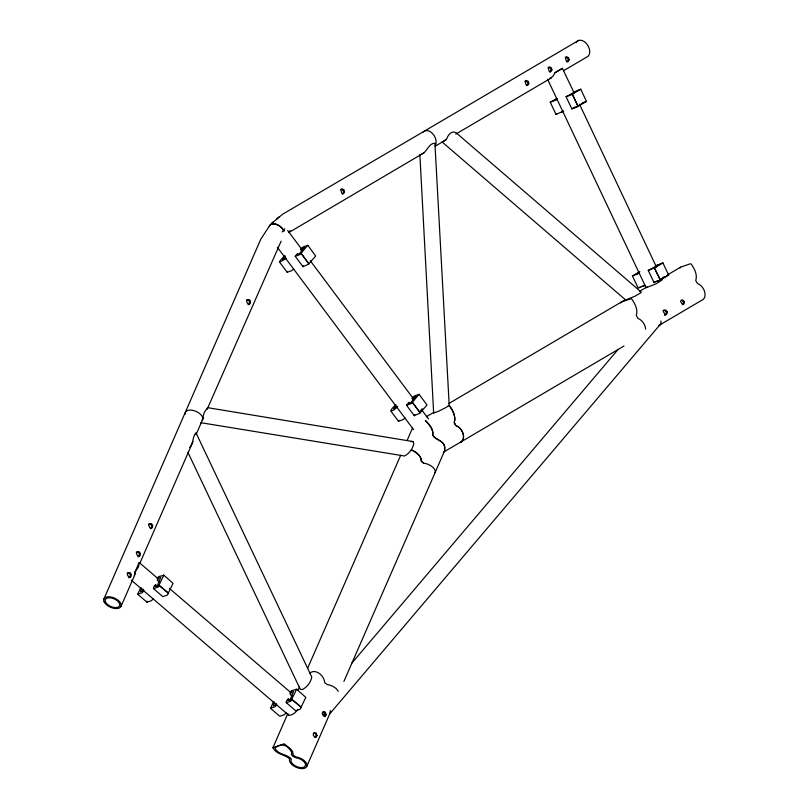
<?xml version="1.0" encoding="UTF-8"?>
<svg xmlns="http://www.w3.org/2000/svg" width="809" height="809" viewBox="0 0 809 809"><rect width="100%" height="100%" fill="white"/><g stroke="black" fill="none" stroke-linecap="round" stroke-linejoin="round"><path stroke-width="1.21" d="M134.334 575.573L134.972 572.074L138.956 562.902L139.775 562.993L157.907 578.546M444.616 450.744L444.768 447.246C443.828 440.217 435.596 440.217 432.694 435.141C433.816 429.326 428.992 424.26 425.312 420.427C428.962 424.3 433.806 429.306 432.704 435.131C435.586 440.238 443.757 440.278 444.768 447.246L444.657 450.694L343.896 681.471M301.211 253.197L299.906 254.602L295.204 256.261L302.991 266.687L308.977 263.946L300.999 253.247L307.794 245.309L303.092 246.967L301.322 248.434L300.806 249.718L302.384 251.66M412.519 402.184L411.215 403.6L406.512 405.248L414.299 415.684L420.276 412.934L412.297 402.235L419.102 394.307L414.39 395.955L412.63 397.421L412.115 398.716L413.692 400.647M443.413 452.18L460.311 442.301A9.324 6.29 59.5 0 0 463.193 434.029A9.324 6.29 59.5 0 0 455.932 425.574L454.203 422.561C456.215 416.837 452.878 410.739 449.753 406.138L448.641 405.885M454.668 420.852C455.416 415.593 452.646 410.305 449.753 406.138M308.998 263.623L315.692 256.028L307.794 245.309M420.306 412.62L427 405.016L419.102 394.307M683.029 304.255L683.453 302.111L682.068 300.442M143.911 590.509L142.414 592.582L137.712 594.241L140.837 587.526M153.204 598.498L151.708 600.571L147.005 602.22L137.712 594.241M295.204 256.261L297.651 253.45L297.176 254.602L299.532 253.611L304.639 247.392L300.968 249.759M302.991 266.687L303.264 265.746M276.698 704.568L275.202 706.641L270.499 708.29L273.624 701.585M285.992 712.547L284.495 714.62L279.793 716.278L270.499 708.29M406.512 405.248L408.949 402.437L408.484 403.59L410.841 402.599L415.947 396.38L412.277 398.756M414.299 415.684L414.784 414.532M397.664 406.411C392.223 412.823 387.147 412.044 395.975 404.783M141.838 588.133L140.473 591.743L142.384 591.076L143.385 589.265M147.026 601.198L147.005 602.22M274.625 702.192L273.26 705.802L275.171 705.124L276.172 703.324M407.139 440.399L412.61 427.83M103.936 598.953L260.761 239.272L269.296 226.156A9.324 5.845 40.5 0 1 276.334 224.336A9.324 5.835 40.2 0 1 284.141 231.152A9.324 5.845 40.5 0 0 276.334 224.336A9.324 5.835 40.2 0 0 269.296 226.156M121.037 606.396L135.629 572.974M139.654 563.752L193.017 441.593M196.031 434.676L203.585 417.393M272.916 747.718L284.111 743.774L290.492 748.8L292.757 751.773L293.06 754.918L295.669 756.88A9.324 4.996 23.6 0 1 306.935 764.647A9.324 4.996 23.6 0 1 297.752 767.883A9.324 4.996 23.6 0 1 289.673 758.994C285.203 754.484 276.253 754.534 272.916 747.718L287.448 714.448M297.975 690.35L299.482 686.902M307.521 668.517L400.698 455.245M315.247 737.586L315.985 735.907L315.561 733.743L313.771 732.924M324.409 716.754L325.167 715.014L324.733 712.78L322.882 711.94M306.773 766.447L330.83 711.364M207.124 409.324L281.117 241.193M421.671 154.114C427.223 151.95 428.649 143.163 434.908 143.233L449.187 405.046L446.629 407.17L438.872 411.124L433.654 412.964L433.927 412.347M574.117 92.843L562.417 68.381L555.045 72.689L553.144 76.026L549.786 78.695M342.48 194.079L343.522 192.38L343.34 190.702L341.145 189.215M526.77 85.683L527.812 83.994L527.64 82.306L525.435 80.819M549.867 72.102L550.909 70.403L550.737 68.725L548.532 67.238M567.069 61.99L568.11 60.291L567.928 58.612L565.734 57.126M284.808 228.765L282.199 231.95M202.129 420.215L204.212 412.489L207.61 407.665L413.035 441.572L413.783 443.554C412.823 448.813 409.233 453.525 404.51 456.003L200.652 422.662M285.971 258.526C276.536 264.331 279.348 261.267 284.677 255.786M293.768 268.952L291.877 270.6L287.165 272.259L279.378 261.823M405.066 417.95L403.175 419.588L398.473 421.246L390.686 410.82M620.604 302.981L621.191 302.131L630.696 298.794L631.799 299.037C634.923 303.638 638.261 309.736 636.279 315.449L637.988 318.483A9.324 6.29 59.5 0 1 645.612 329.162M680.056 268.001L680.642 267.152L690.148 263.815L691.26 264.068C694.385 268.659 697.712 274.757 695.73 280.47L697.439 283.504A9.324 6.29 59.5 0 1 704.7 291.958A9.324 6.29 59.5 0 1 701.858 300.2L658.617 325.643M572.256 94.299L578.132 106.303L576.534 107.203L571.832 108.861L566.078 96.706C576.18 91.781 569.485 93.601 580.741 89.212L586.495 101.479L577.929 106.363L572.388 94.147M654.562 267.83L648.252 270.388L654.006 282.543L660.306 279.985L654.35 267.89L660.306 279.985M189.71 447.417C193.553 443.433 192.33 436.809 195.94 432.724L311.778 677.032C310.818 682.29 307.238 687.003 302.515 689.48L300.331 689.43L187.9 452.302M285.425 256.14L282.533 259.75L285.81 257.677M287.448 271.511L287.165 272.259M395.995 405.997L393.831 408.747L397.118 406.664M398.756 420.508L398.473 421.246M420.104 411.296L422.318 408.687M351.753 663.238L617.975 349.559M660.68 323.924L329.951 713.619A8.11 5.076 40.3 0 0 330.143 710.656M157.512 580.245L158.837 578.071L160.748 577.404L157.411 585.534L155.126 586.596L155.197 585.008L153.467 587.364L153.538 588.669L162.831 596.658L167.534 594.999L168.454 593.179L158.938 585.231L163.752 575.33L158.807 576.564C156.653 578.03 156.764 580.943 159.373 581.833M290.3 694.294L291.624 692.13L293.536 691.452L290.198 699.593L287.913 700.645L287.984 699.067L286.255 701.423L286.325 702.728L295.619 710.706L300.321 709.058L301.241 707.238L291.725 699.289L296.529 689.389L291.594 690.613C289.44 692.079 289.551 695.002 292.16 695.892M654.35 267.89L662.915 262.895L656.17 265.574L655.31 266.272L659.456 264.462L648.252 270.388M660.104 280.056L668.669 275.171L662.915 262.895M134.972 572.074L138.572 566.917L138.956 562.902M297.975 709.624L294.638 713.042L291.22 715.065L288.641 715.146L131.27 580.114M571.832 108.861L574.896 107.081M654.006 282.543L654.794 281.916M273.533 221.727L271.217 223.78L282.685 214.173L424.988 130.785M276.486 219.128L278.883 216.994M563.61 111.055L556.005 114.423L550.241 102.156L556.562 98.627M443.605 141.272L446.851 138.632C447.964 135.315 450.33 131.847 454.193 131.958L456.468 133.07L641.213 292.089L640.94 292.706L634.984 296.205L625.691 299.997L441.896 141.797M248.11 304.801L249.293 303.871L249.475 301.676L248.312 299.927L246.33 300.078M150.252 528.853L151.435 527.923L151.617 525.719L150.464 523.979L148.482 524.131M137.985 556.926L139.168 556.005L139.35 553.801L138.197 552.051L136.215 552.203M128.853 577.838L130.037 576.908L130.219 574.714L129.066 572.964L127.084 573.116M557.158 99.487L550.251 102.268M639.332 273.179L632.426 275.96L638.18 288.115L645.086 285.334M424.26 152.679L288.823 232.547M424.998 130.755L578.566 40.45M435.131 146.247L446.022 139.836M455.821 134.072L551.667 77.715M563.64 70.666L586.515 57.217A9.324 6.29 59.5 0 0 587.304 44.626A9.324 6.29 59.5 0 0 576.099 42.624M448.894 403.489L625.509 299.593M639.565 291.321L647.129 286.871M667.668 274.787L680.642 267.152M664.442 315.267L665.868 314.428L666.313 312.213L664.877 310.494L663.006 310.434M623.982 346.019L460.351 442.28A9.324 6.29 59.7 0 0 463.163 434.049A9.324 6.29 59.7 0 0 455.912 425.595M556.966 98.738L553.71 100.71L557.28 99.123M563.034 111.278L561.375 112.188M576.514 106.808L583.026 102.935M639.828 271.682L632.426 275.96M639.14 272.431L635.884 274.393L639.454 272.805M659.78 279.863L665.2 276.617L662.804 277.527M426.333 416.716L433.806 412.347M640.141 287.023L639.474 287.316M557.3 113.634L556.005 114.423M644.045 285.648L641.638 286.497M658.688 280.49L656.281 281.401M555.045 72.689L562.417 68.381M566.078 96.706L571.771 94.582L580.741 89.212M582.965 102.612L586.495 101.368M574.107 107.708L576.018 107.041M666.313 275.889L668.669 275.06M153.538 588.669L158.24 587.021L159.161 585.2M309.675 673.098C316.086 668.123 324.49 676.233 324.642 682.634L327.251 684.596A9.324 4.996 23.6 0 1 338.202 691.361M286.325 702.728L291.028 701.069L291.948 699.249M547.572 79.252L646.118 287.771L656.483 283.625L662.399 279.651M158.938 585.231L168.454 593.179M291.725 699.289L301.241 707.238M410.851 441.522L413.035 441.572M411.114 450.107C415.877 451.038 421.499 456.104 421.337 461.292L423.956 463.254A9.324 4.996 23.6 0 1 432.502 466.985A9.324 4.996 23.6 0 1 435.05 472.82M412.378 450.178C416.069 452.757 421.802 456.054 421.337 461.292L423.471 463.122M163.509 574.906L173.045 583.309L168.232 593.219M296.296 688.965L305.832 697.368L301.019 707.268M169.354 588.365L290.532 692.342M155.55 584.735L157.411 586.333M288.338 698.794L290.198 700.392M287.68 230.454L301.241 248.606M310.272 260.7L412.701 397.806M421.732 409.9L428.517 418.971M301.706 254.188L308.785 263.673M412.297 402.235L420.093 412.661M277.356 247.271L413.621 429.67M455.548 425.342L454.223 422.551M287.802 713.649L288.641 715.146M579.507 104.24L656.483 267.122M419.871 154.61L433.654 412.964M185.322 414.046A9.324 4.996 23.6 0 1 194.494 410.8A9.324 4.996 23.6 0 1 202.574 419.689M423.168 132.019A9.324 6.29 59.5 0 1 432.704 133.707A9.324 6.29 59.5 0 1 435.404 145.377M660.882 320.961A8.11 5.076 40.3 0 1 658.708 325.683M324.5 714.398A6.765 4.237 40.3 0 1 322.457 713.629M131.21 574.36L131.028 576.564L129.845 577.495L128.348 576.524L127.316 574.501L128.075 572.772L130.057 572.62L131.21 574.36M140.341 553.447L140.159 555.652L138.976 556.582L137.479 555.611L136.448 553.599L137.206 551.859L139.188 551.708L140.341 553.447M152.608 525.375L152.426 527.569L151.243 528.499L149.746 527.529L148.714 525.516L149.473 523.777L151.455 523.625L152.608 525.375M250.466 301.322L250.284 303.527L249.101 304.457L247.605 303.486L246.573 301.464L247.332 299.734L249.314 299.583L250.466 301.322M291.655 753.503L291.422 754.655L292.848 756.284L296.094 757.851A7.777 4.166 23.6 0 1 305.489 764.333A7.777 4.166 23.6 0 1 297.833 767.023A7.777 4.166 23.6 0 1 291.088 759.611L291.301 758.963C286.952 753.897 278.336 754.979 274.969 748.285L275.394 747.627C282.159 742.763 287.65 745.251 291.452 751.834L291.655 753.503M667.304 311.869L666.859 314.074L665.433 314.913L663.299 311.667L664.007 310.09L665.878 310.15L667.304 311.869M684.444 301.757L684.02 303.901L682.634 304.72L680.561 301.565L681.249 300.038L683.059 300.099L684.444 301.757M316.976 735.553L316.238 737.242L314.903 737.181L313.427 735.603L313.285 733.591L314.762 732.57L316.228 733.126L316.976 735.553M326.158 714.66L325.4 716.4L324.015 716.339L322.508 714.721L322.356 712.638L323.873 711.586L325.38 712.163L326.158 714.66M344.513 192.036L343.471 193.725L341.934 193.553L340.71 189.71L342.136 188.871L344.078 189.822L344.513 192.036M528.803 83.64L527.761 85.329L526.234 85.157L525.001 81.315L526.426 80.475L528.368 81.426L528.803 83.64M551.9 70.059L550.858 71.748L549.321 71.576L548.097 67.734L549.523 66.894L551.465 67.845L551.9 70.059M569.101 59.947L568.06 61.636L566.522 61.454L565.289 57.621L566.725 56.782L568.666 57.722L569.101 59.947M290.198 230.98L288.601 232.405L290.198 230.98M105.483 601.896A7.777 4.166 23.6 0 0 117.831 607.276A7.777 4.166 23.6 0 0 114.14 598.852A7.777 4.166 23.6 0 0 105.483 601.896M104.088 601.744A9.324 4.996 23.6 0 0 118.893 608.196A9.324 4.996 23.6 0 0 114.474 598.094A9.324 4.996 23.6 0 0 104.088 601.744"/></g></svg>
